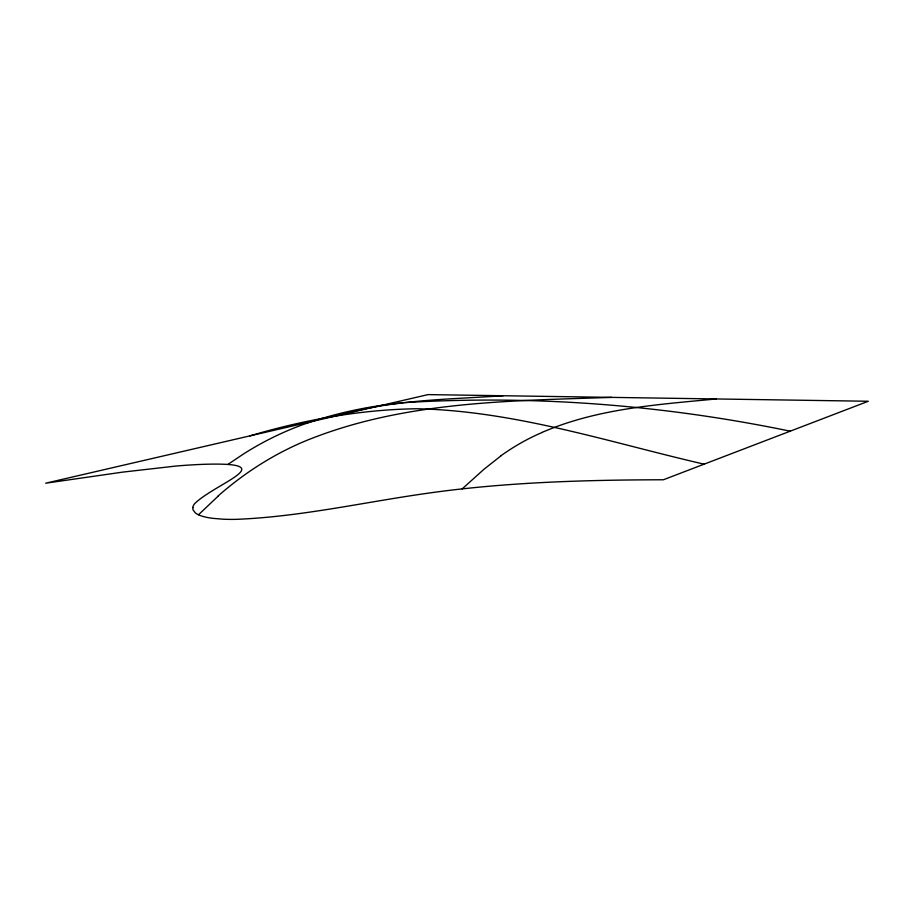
<?xml version="1.0" encoding="UTF-8"?>
<svg xmlns="http://www.w3.org/2000/svg" width="914" height="914" viewBox="0 0 914 914"><rect width="100%" height="100%" fill="white"/><g stroke="black" fill="none" stroke-linecap="round" stroke-linejoin="round"><path stroke-width="1.37" d="M198.487 514.776L218.206 496.085M462.176 488.887L484.203 469.065L501.226 455.652M227.986 464.381L243.695 453.858A295.451 263.803 -55 0 1 308.589 422.634M308.601 422.668C339.231 412.328 371.095 405.759 403.28 402.823M249.956 435.875C303.962 419.834 360.15 409.609 416.567 408.752C514.708 410.763 609.17 442.285 704.1 464.175M340.556 414.876C393.34 399.578 448.774 399.452 503.18 395.739M404.685 402.606C533.685 394.859 663.667 404.982 790.21 431.18M716.21 398.961C659.645 404.376 601.686 408.227 548.434 429.751A384.531 266.968 -74.8 0 0 542.231 432.322M611.717 397.384C509.269 400.88 403.737 401.246 307.173 440.228A309.446 263.026 -62.4 0 0 218.126 495.971M501.18 455.572A289.487 206.187 -76.9 0 1 542.253 432.436M192.82 507.487L193.003 509.784L195.299 512.845A128.097 25.672 -11.4 0 0 212.642 518.329L223.233 519.209A120.911 24.29 -11.5 0 0 235.869 519.358C300.363 516.844 363.555 502.266 427.284 493.286A323.762 89.96 -11.2 0 1 445.438 490.852C517.701 481.861 590.627 479.907 663.381 479.77L868.3 401.257L428.049 394.608L45.7 483.198L122.693 472.115L175.934 466.049A252.961 46.991 -13.6 0 1 187.347 465.169L194.682 464.723A280.038 52.475 -13.8 0 1 205.284 464.266C282.906 462.038 215.715 482.992 194.602 503.705A112.73 22.576 -11.6 0 0 192.82 507.487"/></g></svg>
